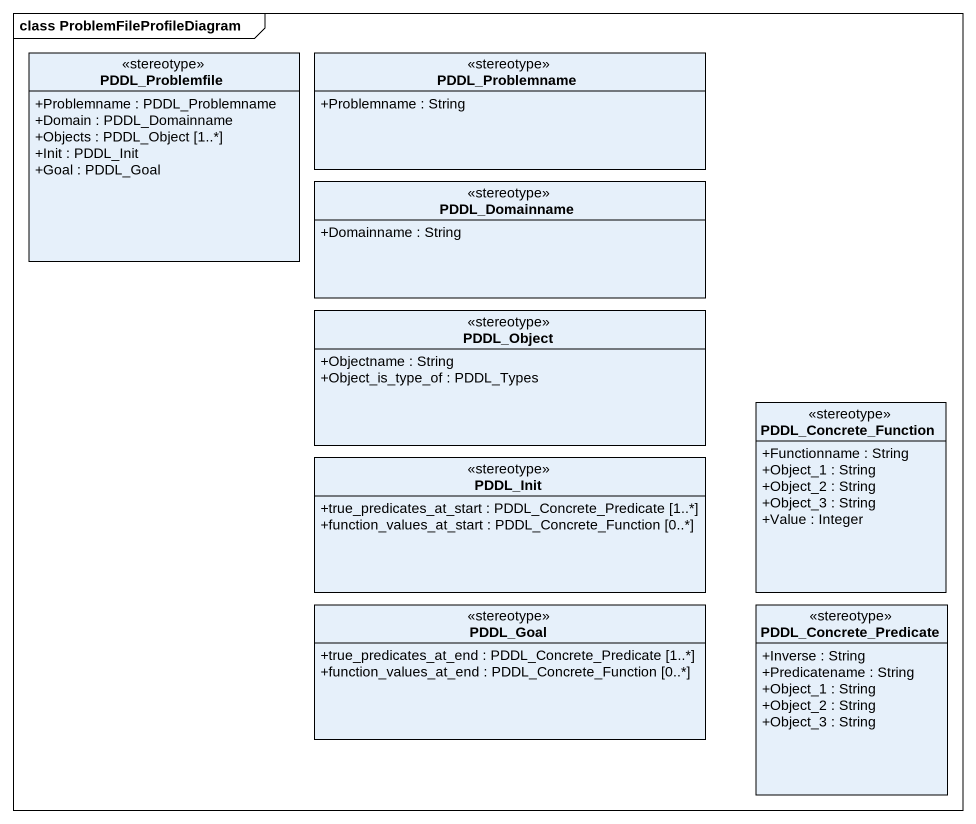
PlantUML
@startuml
mainframe class ProblemFileProfileDiagram
hide circle
hide empty members
skinparam classAttributeIconSize 0
class PDDL_Problemfile <<stereotype>> {
  +Problemname : PDDL_Problemname
  +Domain : PDDL_Domainname
  +Objects : PDDL_Object [1..*]
  +Init : PDDL_Init
  +Goal : PDDL_Goal
}
class PDDL_Problemname <<stereotype>> {
  +Problemname : String
}
class PDDL_Domainname <<stereotype>> {
  +Domainname : String
}
class PDDL_Object <<stereotype>> {
  +Objectname : String
  +Object_is_type_of : PDDL_Types
}
class PDDL_Concrete_Function <<stereotype>> {
  +Functionname : String
  +Object_1 : String
  +Object_2 : String
  +Object_3 : String
  +Value : Integer
}
class PDDL_Init <<stereotype>> {
  +true_predicates_at_start : PDDL_Concrete_Predicate [1..*]
  +function_values_at_start : PDDL_Concrete_Function [0..*]
}
class PDDL_Goal <<stereotype>> {
  +true_predicates_at_end : PDDL_Concrete_Predicate [1..*]
  +function_values_at_end : PDDL_Concrete_Function [0..*]
}
class PDDL_Concrete_Predicate <<stereotype>> {
  +Inverse : String
  +Predicatename : String
  +Object_1 : String
  +Object_2 : String
  +Object_3 : String
}
@enduml
